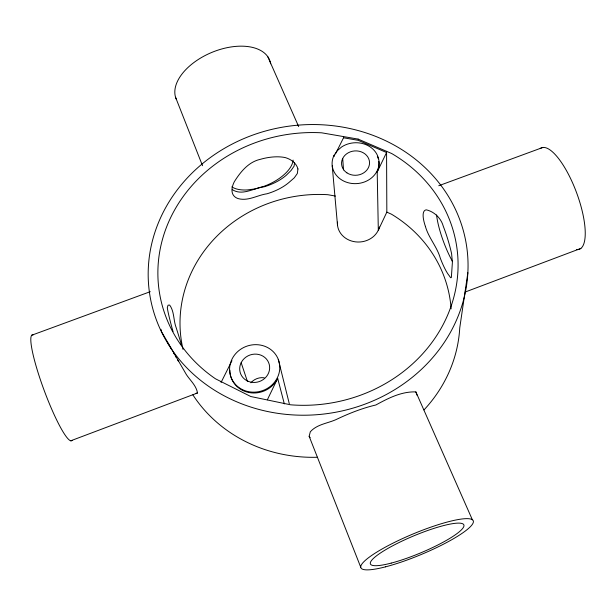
<?xml version="1.0" encoding="UTF-8"?>
<svg xmlns="http://www.w3.org/2000/svg" width="616" height="616" viewBox="0 0 616 616"><rect width="100%" height="100%" fill="white"/><g stroke="black" fill="none" stroke-linecap="round" stroke-linejoin="round"><path stroke-width="0.92" d="M294.594 162.424L294.125 166.081L291.122 170.424L286.332 175.198A35.035 17.679 -17.9 0 1 264.079 186.825C253.592 188.065 242.319 196.15 232.24 189.597M467.86 272.703A160.26 144.976 -8.6 0 1 221.46 394.325A160.26 144.976 -8.6 0 1 235.035 142.635A160.26 144.976 -8.6 0 1 467.86 272.703L459.744 327.935A143.844 132.902 -8.6 0 1 423.993 409.917M360.737 567.197L309.147 436.29L310.318 431.785C317.409 423.823 328.651 423.369 337.583 418.865C349.88 413.059 362.616 408.1 375.868 404.982C388.165 398.267 401.478 391.376 415.877 391.907L472.372 519.788M386.571 151.328L386.833 212.135L378.316 230.184L377.2 171.972A23.454 20.42 -4.1 0 0 378.879 161.446M267.359 399.784L277.685 378.37L284.338 403.903M377.2 171.972L386.579 152.529L358.189 140.309L343.543 137.784L335.45 153.962M231.963 360.691L221.136 382.313L220.805 381.473M334.072 155.324L337.229 150.727L341.618 146.978A23.493 20.444 -4.1 0 1 378.093 157.041A23.493 20.444 -4.1 0 1 354.046 183.637A23.493 20.444 -4.1 0 1 334.072 155.324L334.172 156.51M70.755 440.787L197.497 392.985C196.381 385.716 190.282 380.503 186.394 374.628L161.654 331.916L160.922 329.267M465.103 292.061L580.896 248.394M31.747 335.212L150.25 291.684M438.738 185.732L542.727 147.501M256.002 188.627L263.879 186.348A34.881 17.448 -22.7 0 0 293.124 160.106M196.065 393.231L197.497 392.985M255.555 188.85L247.447 189.921A34.881 17.448 -22.7 0 1 231.839 186.856M335.427 196.065L327.881 194.71A135.936 125.418 -8.6 0 0 183.021 349.357M386.833 212.135L391.468 214.199A135.936 125.418 -8.6 0 1 451.128 308.839M309.147 436.29L310.148 437.691M167.652 342.696L168.984 344.968M170.286 347.162L171.487 349.203M173.389 352.506L174.336 354.154M175.291 355.802L176.238 357.449M177.662 359.929L178.555 361.523M267.798 56.726L298.66 126.58M425.379 226.334C428.574 237.838 437.106 246.816 440.325 258.235A36.421 6.576 73.4 0 0 449.141 275.568L450.627 277.731L451.343 277.608L452.398 262.385L451.597 253.684A36.413 6.576 73.4 0 0 443.289 226.295C441.187 218.387 434.326 211.65 426.403 209.856A35.72 10.041 59.1 0 0 425.379 226.334M175.552 97.274L202.518 165.704M415.877 391.907L417.017 395.202M241.156 362.693L247.393 381.381M173.027 331.554L171.764 327.011A37.222 2.187 73.4 0 1 167.298 307.677L168.053 305.182L169.669 305.082C174.428 311.58 173.35 320.243 176.114 327.504A37.23 2.195 73.4 0 1 181.273 344.336M278.27 359.313L289.274 403.657M332.216 165.804L337.522 225.394M342.704 158.428L343.528 169.901M343.459 136.575L343.543 137.784M317.471 457.257A143.844 132.902 -8.6 0 1 192.862 394.833M540.232 148.525A54.139 17.133 69.6 0 1 577.184 194.348A54.139 17.133 69.6 0 1 576.561 249.572M379.464 227.004A21.314 18.988 -3.7 0 1 355.617 241.872A21.314 18.988 -3.7 0 1 337.445 222.083M176.207 99.061A50.612 29.152 -22.7 0 1 214.722 51.267A50.612 29.152 -22.7 0 1 270.64 63.787M250.881 382.798A14.299 13.452 -19.3 0 1 264.202 377.77M277.685 378.37A25.233 23.554 -18.5 0 1 249.519 392.631A25.233 23.554 -18.5 0 1 229.884 370.216M377.339 156.318A23.454 20.42 -4.1 0 1 378.301 158.828M72.134 440.402A56.472 8.154 69.6 0 1 43.944 389.797A56.472 8.154 69.6 0 1 33.156 334.911M452.429 261.353A36.252 7.885 69.6 0 1 436.59 214.938M297.944 168.961L297.335 173.504L294.294 177.808L289.312 182.167A35.135 17.518 -17.9 0 1 266.974 193.786C257.388 195.141 248.417 201.224 238.477 198.691A34.458 16.185 -35 0 1 234.28 181.805C240.302 172.126 248.41 162.008 260.114 159.39A35.127 17.51 -17.9 0 1 285.385 157.619C290.998 159.259 296.396 163.078 297.944 168.961M358.135 139.101L321.668 132.817A150.404 136.036 -8.6 0 0 168.445 222.453A150.404 136.036 -8.6 0 0 215.5 378.809L250.789 396.519L290.583 404.804A150.404 136.036 -8.6 0 0 448.779 312.374A150.404 136.036 -8.6 0 0 391.691 153.53L358.135 139.101M346.9 172.842A14.014 12.197 -4.1 0 0 369.408 164.572A14.014 12.197 -4.1 0 0 350.319 151.859A14.014 12.197 -4.1 0 0 346.9 172.842M391.191 563.109A50.635 9.178 -22.7 0 0 463.879 526.264A50.635 9.178 -22.7 0 0 396.288 543.913A50.635 9.178 -22.7 0 0 391.191 563.109M248.325 381.366A15.084 14.068 -18.5 0 0 269.6 366.474A15.084 14.068 -18.5 0 0 246.092 357.01A15.084 14.068 -18.5 0 0 248.325 381.366M385.508 566.843A60.884 11.042 -22.7 0 0 473.257 522.545A60.884 11.042 -22.7 0 0 392.407 543.451A60.884 11.042 -22.7 0 0 385.508 566.843M244.129 390.375A25.287 23.593 -18.5 0 0 279.702 365.296A25.287 23.593 -18.5 0 0 240.225 349.572A25.287 23.593 -18.5 0 0 244.129 390.375"/></g></svg>
